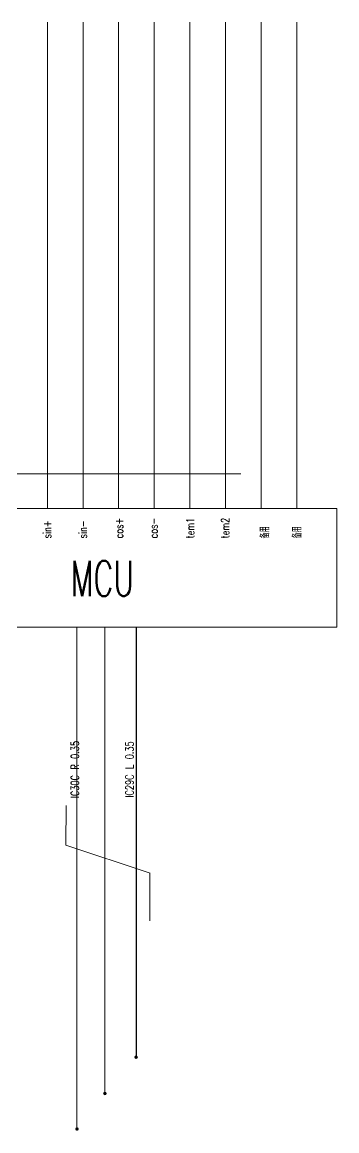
# Model space of a CAD drawing. Extents: x -5608 to -3197, y -2048 to 96.
# Drawn here: x -4788.4 to -4717.7, y -1233.3 to -984 of the extents above; entities that cross this region are included whole.
import ezdxf

# ---------------------------------------------------------------- set-up
doc = ezdxf.new("R2010")
doc.units = 0
doc.header["$LTSCALE"] = 25.4
doc.header["$MEASUREMENT"] = 0
doc.linetypes.add('DASHED', pattern=[0.75, 0.5, -0.25])
doc.linetypes.add('PHANTOM', pattern=[17, 12, -1, 1, -1, 1, -1])
for name, color, linetype, lineweight in [('0Filament', 7, 'CONTINUOUS', 20), ('4CONTOUR', 4, 'CONTINUOUS', 50), ('5PHANTOM', 6, 'PHANTOM', 20), ('高配原理图图层', 7, 'CONTINUOUS', 20)]:
    doc.layers.add(name, color=color, linetype=linetype, lineweight=lineweight)
doc.layers.add('2FRAM', color=2, linetype='CONTINUOUS')
doc.layers.add('3DASHED', color=3, linetype='DASHED')
doc.styles.add('HZ', font='txt.shx', dxfattribs={"width": 0.618, "height": 2.5, "bigfont": 'hztxt.shx'})
doc.styles.add('样式 1', font='txt.shx', dxfattribs={"width": 0.7, "bigfont": 'gbcbig.shx'})

msp = doc.modelspace()

# ---------------------------------------------------------------- hatches: boundary and pattern name
at = {"layer": '0Filament', "ltscale": 0.1}
for points in [[(-4763.22, -1216.75, 1), (-4762.42, -1216.75, 1)], [(-4770.22, -1224.91, 1), (-4769.43, -1224.91, 1)], [(-4776.5, -1232.91, 1), (-4775.7, -1232.91, 1)]]:
    msp.add_hatch(color=0, dxfattribs=at).paths.add_polyline_path(points)

# ---------------------------------------------------------------- linework, layer by layer
at = {"layer": '0Filament', "color": 7, "linetype": 'Continuous'}
for points in [[(-4717.72, -1120.09), (-4829.88, -1120.09), (-4829.88, -1093.41), (-4717.72, -1093.41)], [(-4717.72, -1120.09), (-4717.72, -1093.41)]]:
    msp.add_lwpolyline(points, dxfattribs=at)
at = {"layer": '2FRAM', "color": 2, "ltscale": 0.1}
msp.add_line((-4762.82, -1120.09), (-4762.82, -1216.75), dxfattribs=at)
at = {"layer": '3DASHED', "color": 88, "linetype": 'ByBlock', "lineweight": 9}
msp.add_line((-4769.83, -1120.09), (-4769.83, -1224.91), dxfattribs=at)
at = {"layer": '4CONTOUR', "color": 140, "lineweight": 9}
msp.add_line((-4776.1, -1120.09), (-4776.1, -1232.91), dxfattribs=at)
at = {"layer": '5PHANTOM', "color": 1, "linetype": 'PHANTOM'}
for p, q in [((-4782.74, -1093.41), (-4782.74, -984.03)), ((-4774.74, -1093.41), (-4774.74, -984.03)), ((-4766.74, -1093.41), (-4766.74, -984.03)), ((-4758.74, -1093.41), (-4758.74, -984.03)), ((-4750.74, -1093.41), (-4750.74, -984.03)), ((-4742.74, -1093.41), (-4742.74, -984.03)), ((-4734.74, -1093.41), (-4734.74, -984.03)), ((-4726.74, -1093.41), (-4726.74, -984.03)), ((-4802.46, -1085.57), (-4739.3, -1085.57))]:
    msp.add_line(p, q, dxfattribs=at)
at = {"layer": '高配原理图图层', "lineweight": 0}
for p, q in [((-4778.55, -1160.14), (-4778.64, -1169.08)), ((-4778.64, -1169.08), (-4759.69, -1175.37)), ((-4759.75, -1175.34), (-4759.75, -1186.08))]:
    msp.add_line(p, q, dxfattribs=at)

# ---------------------------------------------------------------- texts
at = {"layer": '0Filament', "insert": (-4770.37, -1109.11), "char_height": 8, "width": 237.1368, "attachment_point": 5, "style": 'HZ'}
msp.add_mtext('MCU', dxfattribs=at)
at = {"layer": '高配原理图图层', "lineweight": 0, "style": '样式 1', "width": 0.75}
for s, p in [('sin+', (-4781.9, -1100.1)), ('sin-', (-4773.88, -1100.1)), ('cos+', (-4765.75, -1100.1)), ('cos-', (-4758, -1100.1)), ('tem1', (-4749.76, -1100.1)), ('tem2', (-4741.92, -1100.1)), ('备用', (-4732.91, -1100.1)), ('备用', (-4725.67, -1100.1)), ('IC30C R 0.35', (-4775.65, -1158.51)), ('IC29C L 0.35', (-4763.38, -1158.38))]:
    msp.add_text(s, height=1.8, rotation=90, dxfattribs=at).set_placement(p)

doc.saveas('drawing.dxf')
